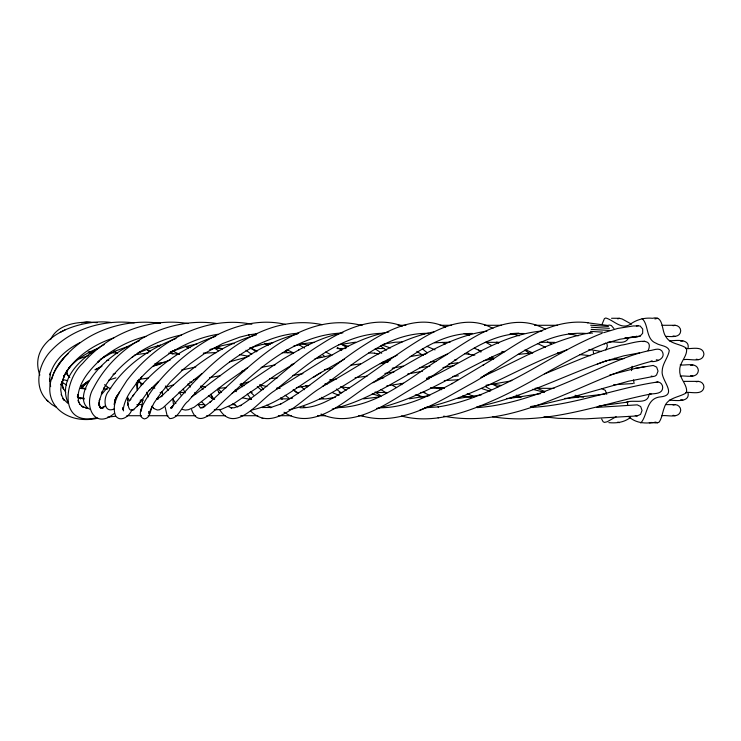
<?xml version="1.0" encoding="UTF-8"?>
<svg xmlns="http://www.w3.org/2000/svg" width="741" height="741" viewBox="0 0 741 741"><rect width="100%" height="100%" fill="white"/><g stroke="black" fill="none" stroke-linecap="round" stroke-linejoin="round"><path stroke-width="1.11" d="M113.79 337.915C96.228 343.592 79.806 353.837 68.496 368.61L69.839 366.999L65.708 372.927L66.903 371.167L67.755 375.224L69.737 377.401M137.363 389.729L137.604 383.014M142.744 399.427L141.438 409.736M114.484 402.465L114.262 404.614L115.494 398.908L114.679 400.844L117.041 395.861L115.985 397.611L119.412 392.072M631.499 370.639L632.119 366.286M648.968 395.027C647.291 405.068 633.092 399.279 626.395 402.261M687.963 348.529C690.445 338.007 675.116 340.684 669.345 340.851M151.646 407.068C150.506 411.274 149.83 418.35 144.347 418.924C137.159 416.775 141.198 407.643 143.754 403.299C152.803 386.959 165.419 372.806 179.405 360.543C207.906 335.756 246.558 315.471 285.276 324.336M601.951 324.539L604.424 318.611L605.795 317.991C613.631 320.14 620.699 329.513 629.535 324.78C636.297 319.612 644.235 317.463 652.636 318.287C663.871 315.129 661.305 330.736 665.788 336.525C669.975 344.259 680.034 343.574 686.425 348.233C688.13 355.958 679.164 362.423 679.747 370.5C679.164 378.577 688.13 385.042 686.425 392.767C679.108 397.565 667.252 397.389 664.362 407.467C662.426 412.255 662.13 417.739 659.194 422.074C656.387 424.084 652.395 421.805 649.301 422.685L653.386 422.518C644.337 423.722 635.445 422.963 628.359 416.405M140.827 411.45L141.688 408.541M50.583 339.591C58.104 322.715 81.232 321.057 97.256 322.705M51.889 379.086C54.176 369.064 60.447 360.376 68.126 353.726M140.577 411.588L141.17 410.153M160.408 323.372C120.95 317.435 76.036 334.404 55.612 369.833C37.096 401.427 65.68 425.658 97.793 418.193M66.903 371.167L63.541 377.132L64.55 375.242L60.957 384.996L61.586 382.93L60.716 389.775L61.66 395.564M127.647 397.232L127.748 400.186L127.785 398.019C127.545 427.483 143.847 394.74 150.377 389.257L149.163 390.581L158.546 381.346M137.029 406.559L141.411 400.075M131.852 409.819C129.823 415.942 120.487 422.981 115.559 415.766C110.687 403.326 120.514 390.702 126.785 380.661C155.304 343.157 203.58 314.527 251.838 324.243M605.869 350.039L607.342 346.13L606.99 344M628.192 338.618C624.135 345.482 614.15 340.351 607.731 342.296M648.106 350.743C655.276 333.987 628.637 344.565 621.736 345.037C595.06 351.938 570.033 363.72 544.533 373.909M137.65 405.457L139.827 402.187M57.446 366.526L61.003 361.284M107.677 387.311L101.498 394.545M66.736 370.963L68.079 369.305L63.513 376.984L64.532 375.085L62.068 382.458L62.726 380.392L62.466 385.088L61.929 382.995L63.541 389.071L62.661 387.098L65.727 392.313M67.366 370.194C75.258 359.709 86.827 352.586 98.951 347.983M62.309 359.82L63.707 358.199M88.086 381.319L81.464 386.135L89.022 380.846L82.066 387.348L88.031 381.18M183.314 369.342L170.504 381.837L161.436 392.36L154.109 402.817L148.774 413.728L148.645 411.477M182.193 370.305L190.085 363.785L205.1 353.142L222.606 343.574L239.843 337.118L249.43 334.71L248.541 334.904L256.979 333.691M133.565 356.115C121.663 365.165 110.854 375.974 103.471 389.081L104.537 387.348L101.415 393.564L102.304 391.683L99.211 401.242L99.702 399.149L98.979 404.327L99.248 402.187L99.757 406.735L98.84 404.827L100.6 408.226L99.47 406.448L100.415 407.569M114.114 413.543C93.866 430.623 83.251 404.466 93.412 388.238C115.763 344.509 167.92 316.12 216.817 323.511M201.978 373.566L187.769 384.718L188.89 383.755L163.029 407.754L159.482 409.754L157.305 410.005L153.702 408.467L151.97 406.272L153.702 408.467M105.685 406.179L101.619 407.976M130.925 399.316L129.101 401.057L133.778 394.629L132.62 396.185C153.248 368.379 182.786 347.01 215.724 336.34M132.194 357.227L140.494 351.503L139.058 352.355C152.09 344.269 166.355 338.007 181.443 335.015M111.548 322.557C82.418 318.019 26.083 336.525 39.829 375.131M617.799 318.926L619.235 318.287L622.079 318.954L631.554 324.178M247.624 367.675L226.635 382.282L194.105 407.244L188.39 409.717L185.296 410.088L182.388 409.43M313.434 377.382L321.288 372.38C298.558 385.153 278.236 404.429 252.162 409.912M100.044 359.413L114.66 351.262L128.063 346.399M191.493 397.037C224.856 373.158 256.506 344 297.493 334.024M587.678 333.598C541.94 329.393 506.464 364.998 468.775 385.088C436.606 402.9 399.723 427.011 361.349 415.738M491.385 371.158L483.836 375.78L484.558 375.344M102.008 407.661L104.527 406.133M232.183 393.193L283.145 358.996L299.188 349.724M320.946 372.593L344.333 359.181M294.038 363.683L276.504 374.464L233.119 404.104L220.985 409.504L214.269 409.847M322.455 386.469C358.977 367.147 392.711 339.804 434.133 331.829M616.151 416.711L607.148 421.786L604.461 422.407L603.109 421.74L601.664 419.082M630.619 417.331C624.283 422.426 616.623 423.361 608.833 422.639M276.921 389.108L320.788 361.756C341.888 348.844 364.127 336.321 388.793 332.014M298.697 349.984C312.572 342.342 327.346 335.895 342.944 332.792M102.017 366.1L94.978 369.833L101.063 366.786M114.271 408.912C102.99 413.997 103.231 396.796 108.705 391.165C123.793 366.239 149.117 348.631 176.071 338.498M65.152 329.791L60.058 332.422M104.305 344.509C84.715 355.189 57.335 377.252 67.783 402.168M79.62 342.796C66.514 349.502 53.824 360.07 50.082 374.909L50.379 372.769L49.573 381.115L49.508 378.957L50.647 386.635M372.945 382.736C409.736 364.878 443.451 337.924 484.762 331.468M426.751 379.142C464.533 362.238 499.573 334.599 542.014 331.023M201.895 407.698L203.136 407.541L200.626 407.865L204.803 406.327L203.655 406.994L210.852 401.465L209.823 402.363C250.643 365.48 300.364 309.97 361.358 325.345M447.221 354.05C408.356 371.176 374.168 399.399 332.246 409.078M480.881 377.364C517.144 361.654 551.387 339.332 590.92 332.7M139.271 340.823C120.246 349.178 102.341 361.571 90.597 378.975C84.752 387.173 78.342 402.632 89.615 409.208M170.347 352.179L184.463 346.871L197.041 343.852M397.13 355.226C360.135 371.241 329.078 401.344 289.009 409.745M137.15 353.383L151.145 347.742L160.621 345.037M79.13 358.848L88.429 355.513M504.732 351.382C461.439 369.064 422.815 398.463 376.53 408.448M419.656 410.245L427.89 406.865M153.433 365.989L170.384 359.922M156.749 399.297L162.233 395.713L160.936 396.787C188.214 370.268 218.966 345.195 256.303 334.913M602.155 333.255C570.116 345.732 541.532 365.285 510.938 380.744L511.846 380.272C488.43 392.008 464.107 402.947 438.005 406.929L438.496 406.874L424.704 407.809M597.376 364.026L607.435 360.422C563.771 375.53 522.405 397.704 476.815 406.837M209.759 349.585L221.716 345.732L233.258 343.305M567.032 349.771C518.746 366.814 475.444 397.102 424.825 407.726M173.589 384.866L165.187 387.376M113.03 374.251L115.198 373.51M603.702 332.7L617.614 328.467L633.351 325.947L640.122 325.984L642.716 329.032L642.66 333.283L639.983 336.247L624.969 338.053L639.983 336.247L619.698 339.267L604.23 343.787L605.768 343.222C567.55 358.116 533.798 382.087 496.507 398.982C467.089 412.144 433.893 424.612 401.418 416.016M153.396 366.054L160.602 364.044M634.074 383.495L633.536 379.92M249.652 348.066L261.749 344.593L273.096 342.666M108.825 380.096L115.883 377.845M229.608 361.849L247.022 357.06M81.371 322.854L86.632 322.02L91.199 322.409M605.888 360.978L623.811 355.828L639.603 352.855M293.631 346.14L303.514 343.704L313.934 342.314M240.001 384.486L248.318 382.004M609.723 375.029L635.528 368.351L653.229 365.443L656.646 367.128L658.027 371.074L656.545 374.983L654.951 376.15L628.701 381.18L569.894 397.75L541.551 404.595L530.408 406.605M314.99 358.792L332.005 355.087M145.875 336.414C130.36 340.202 115.92 347.733 103.258 357.384L104.796 356.264L97.831 362.164L99.257 360.821C89.179 370.454 79.046 382.337 77.907 396.843L77.805 394.684L78.685 402.502L78.138 400.418L80.093 404.577M387.96 361.654L380.226 363.655L387.895 361.775M640.78 423.009C647.949 415.034 645.809 397.917 660.963 396.833C678.052 394.86 660.805 380.216 662.185 371.148C662.315 363.609 668.095 357.764 669.308 350.539C667.567 345.399 659.999 345.899 656.035 343.213C645.494 339.23 649.005 324.771 642.114 318.593M428.418 377.03L432.772 375.937M523.859 333.533C481.882 332.459 448.805 368.184 414.441 387.154C387.126 403.076 353.948 429.215 321.029 414.024M181.425 370.12L195.791 366.943M654.914 318.954L657.749 318.287M335.349 397.361L325.929 398.88L319.788 399.001M429.252 395.648L409.44 398.788M110.668 388.451L108.686 387.923L104.527 384.709M426.686 378.179L431.123 377.206M493.562 358.709L483.91 360.682M338.6 344.75L355.634 342.157M309.747 385.431L296.372 387.608M642.919 341.601L644.781 341.203M241.455 371.343L244.66 370.667M382.337 362.312L388.96 360.923M137.307 382.893L139.151 382.504M291.194 364.535L293.288 364.1M383.875 344.037L395.518 342.194L402.094 341.971M636.389 325.92L638.26 325.54M656.035 382.337C659.434 380.874 662.862 384.171 662.695 387.58C662.51 394.471 653.886 393.341 649.264 394.258L651.089 393.934C598.821 404.345 546.617 425.612 492.487 416.748M543.977 416.84L558.186 418.332L585.427 418.878L637.103 415.942L640.567 414.376L642.039 410.477L640.669 406.531L637.251 404.845L596.737 407.402M443.683 416.146C518.45 430.521 583.037 378.614 652.358 361.117L650.533 361.432C656.637 362.571 666.881 358.051 661.741 350.789C658.351 347.242 653.256 350.53 649.135 350.66C640.576 352.457 632.258 355.161 624.089 358.246C576.063 376.873 529.602 403.817 477.241 407.624M680.173 376.058C685.786 375.27 697.392 379.244 698.374 370.5C697.392 361.756 685.786 365.73 680.173 364.942M331.227 380.05L336.571 378.984M680.72 341.277L682.841 340.851M481.465 394.796L457.632 398.575M690.705 365.378L692.826 364.942M669.345 400.149C675.116 400.316 690.445 402.993 687.963 392.471M261.147 367.369L275.05 364.98M673.041 325.707C676.561 324.252 680.729 327.031 680.729 330.838C680.238 338.239 670.855 336.395 665.927 336.386M696.271 381.791C699.791 380.337 703.969 383.116 703.95 386.922C702.95 395.759 691.177 391.646 685.536 392.48M673.041 405.031C676.561 403.567 680.738 406.355 680.729 410.162C679.664 419.1 667.715 414.793 662 415.71M217.826 334.302C202.302 336.729 187.584 342.851 174.033 350.66L175.284 349.909C162.427 357.699 150.636 367.221 140.494 378.327L141.707 377.012C133.908 386.552 124.775 396.861 123.256 409.578L122.997 407.43L123.534 410.875L123.043 408.791L123.423 409.532M392.193 368.231L403.16 366.1M684.23 359.626C690.149 358.468 702.746 363.377 703.95 354.078C702.95 345.241 691.177 349.354 685.536 348.52M220.549 375.659L209.546 377.632M132.259 410.088L134.028 409.764M509.752 381.152L485.985 385.292M407.717 373.983L422.49 371.232M292.649 398.065L288.314 398.871L280.496 398.853M635.528 368.351L645.578 366.499M324.401 369.666L331.996 368.268M148.191 378.021L138.613 379.475M96.691 417.72C58.372 426.816 63.735 380.605 82.584 363.488C108.075 333.83 149.126 317.129 188.029 323.539M540.448 393.675L510.003 398.334M134.89 354.735L148.117 353.04M292.825 375.437L302.912 373.659M442.951 367.555L454.326 365.563M378.734 397.028L363.562 398.853M410.162 356.541L425.899 353.976M384.875 373.445L393.98 371.954M419.869 367.795L429.928 366.202M386.793 385.904L403.437 383.264M154.915 363.59L164.558 362.34M378.03 378.707L383.745 377.817M657.906 381.958C615.206 388.099 574.59 405.262 531.214 407.393M350.623 365.257L360.478 363.859M366.999 376.187L355.115 377.697M628.173 402.03L598.867 406.022M518.079 354.393L532.788 352.92M605.24 394.055L569.968 398.084M609.083 360.098L624.32 358.533M448.824 363.877L457.716 362.803M438.079 417.813L438.57 417.757M107.575 417.137L115.42 416.247M269.743 378.67L277.625 377.79M452.779 376.419L458.41 375.844M193.494 379.605L196.736 379.272M298.697 333.228C283.516 333.969 268.964 339.174 255.413 345.769L256.191 345.334C230.006 358.996 207.248 378.568 188.251 401.066C181.721 405.67 178.813 418.813 169.754 418.582L167.114 415.645L165.123 406.92M218.215 388.377L226.551 387.626M434.522 342.777L450.083 342.175M430.734 361.877L436.393 361.423M454.502 359.969L456.771 359.783M329.671 379.846L332.922 379.596M613.594 384.764L632.897 383.542M539.781 342.222L554.824 342.388M426.825 378.947L429.132 378.799M483.919 331.523L486.865 331.338M518.895 333.135L510.086 333.682L511.105 333.626M340.017 333.135C294.325 335.83 258.201 368.861 226.44 398.649C217.928 405.929 199.348 432.022 191.558 409.532M444.267 380.559L457.827 379.79M564.762 398.426L569.245 398.223M106.482 360.404L108.779 360.302M506.464 398.501L511.021 398.288M384.903 361.895L388.34 361.738M203.303 353.133L216.52 352.577M485.17 342.361L498.749 342.351M102.545 407.782L101.063 407.837L103.036 408.356L99.627 407.133M251.495 398.899L248.087 398.991L242.715 397.871M170.754 407.782L172.116 407.782L170.634 408.05L173.042 405.781L171.903 407.068C208.147 363.34 260.239 311.757 322.242 324.688M554.055 388.395L535.113 388.265M300.031 407.772C319.297 408.365 335.83 396.222 351.475 386.533C369.981 374.149 387.784 360.737 406.3 348.363C431.04 332.163 463.32 311.776 492.941 328.495M619.235 318.287L611.547 318.278M359.774 325.29L362.154 325.29M398.056 325.29L405.883 325.29M440.173 325.29L451.565 325.29M484.494 325.29L501.527 325.29M534.53 325.29L557.538 325.29M662 325.29L675.171 325.29M214.084 348.52L222.059 348.52M249.782 348.52L252.097 348.52M336.988 348.52L345.982 348.52M377.651 348.52L384.431 348.52M93.533 351.956L88.216 351.882M684.23 381.374L698.402 381.374M104.222 389.044L107.64 389.044M160.121 392.48L162.316 392.48M179.072 392.48L184.833 392.48M218.641 392.48L220.92 392.48M249.782 392.48L252.097 392.48M339.239 392.48L342.611 392.48M375.391 392.48L386.691 392.48M420.379 392.48L424.852 392.48M136.937 404.614L142.522 404.614M197.838 404.614L204.618 404.614M231.729 404.614L235.101 404.614M665.927 404.614L675.171 404.614M126.85 415.71L141.364 415.71M148.107 415.71L167.957 415.71M175.376 415.71L195.68 415.71M206.656 415.71L225.116 415.71M240.714 415.71L257.785 415.71M278.329 415.71L291.25 415.71M317.528 415.71L325.28 415.71M358.69 415.71L363.025 415.71M140.179 400.149L143.291 400.159M282.284 352.67L293.584 352.809M156.62 398.936L158.333 398.982M388.099 360.07L390.35 360.145M428.594 333.339C385.987 332.542 352.836 365.183 320.149 388.173C301.096 399.445 273.383 433.698 250.615 411.014M86.049 388.905L80.102 388.414M379.466 407.791C406.494 407.819 429.317 395.611 452.529 383.356L452.001 383.671L483.817 364.665L483.095 365.109C515.356 346.223 548.034 317.648 587.993 322.724M557.482 352.846L560.835 352.985M87.401 407.707L85.224 407.606L87.243 408.282L81.417 406.124L83.261 407.17L79.296 403.836M368.759 352.901L374.492 353.161M349.576 387.941L340.888 386.876M383.634 333.255C340.573 333.709 306.478 365.341 274.67 390.683C260.304 399.14 235.23 435.365 219.438 409.328M591.151 329.402L609.695 330.458M591.216 327.244L609.408 328.319M590.457 331.375L602.628 332.144M337.053 407.643C378.651 407.031 411.412 375.965 445.258 355.504C474.008 336.822 510.317 309.432 545.459 329.282M590.642 325.206L608.435 326.475M589.234 332.839L592.578 333.107M574.766 397.232L578.137 397.509M134.204 322.891C104.889 319.251 73.127 328.124 52.222 349.576C38.523 362.692 32.345 387.756 48.415 401.585M111.085 352.623L117.652 353.235M464.783 353.716L474.833 355.171M78.592 397.658L84.122 398.213M472.536 333.478C434.708 332.968 404.994 362.08 374.955 381.263C349.076 396.009 315.694 433.235 284.007 412.228M590.42 355.68L579.647 354.569M276.801 387.997L280.135 388.367M84.279 399.019L78.759 397.815L80.649 398.834L77.49 396.88M168.744 353.105L179.405 354.393M601.266 351.466L588.873 349.465M513.652 396.704L520.543 397.546M80.75 385.996L81.427 387.441L84.715 388.479M587.446 322.78L607.601 325.447L609.472 325.058L611.325 325.503L613.928 328.55M471.443 397.408L462.699 395.99M262.055 418.341L262.898 418.452M263.111 407.578L262.268 407.467L271.187 407.494L270.446 407.615L280.82 403.984L280.181 404.327C311.276 387.163 336.868 361.812 367.119 343.305C389.683 329.032 419.1 314.101 445.536 327.189M137.817 380.837L139.854 381.124L137.669 380.735M213.519 398.815L214.723 398.991L211.463 397.898L212.648 398.584M239.408 354.569L249.041 356.393M492.802 384.181L501.537 385.561M88.707 352.762L90.921 353.133M374.492 353.188L378.873 353.929M67.7 380.689L62.577 379.512M151.729 387.599L154.841 388.201M673.041 335.969L675.171 336.386M673.041 415.293L675.171 415.71M231.989 343.315L234.184 343.741M696.271 359.209L698.402 359.626M266.019 343.472L270.252 344.324M690.705 375.622L692.826 376.058M680.72 399.723L682.841 400.149M318.556 356.56L321.751 357.208M424.287 397.056L415.256 394.916M583.612 397.176L575.081 395.305M544.57 392.369L532.659 389.284M568.773 333.663L578.286 335.793M77.786 397.352L79.611 397.76M654.914 422.046L657.749 422.713M636.26 336.182L638.121 336.636M656.322 359.755L658.184 360.2M635.25 415.497L637.103 415.942M489.366 358.033L493.673 359.079M201.478 386.144L205.526 387.126M260.517 385.033L266.908 386.598M651.228 376.095L653.08 376.548M601.933 388.692L605.351 390.377L606.731 394.323M325.058 383.588L327.142 384.107M619.235 422.713L617.799 422.074M302.171 343.704L308.423 345.297M420.814 333.672L423.926 334.497M490.116 391.285L481.409 388.423M381.004 396.555L372.232 393.823M341.471 344.389L348.335 346.362M464.144 333.524L469.646 335.154M382.06 345.01L390.424 347.992M189.696 381.902L191.836 382.56M185.37 346.084L190.493 347.659M65.199 373.751L67.209 374.372M157.638 345.325L159.704 345.973M512.207 333.589L519.172 335.803M516.338 395.148L521.599 396.991M216.363 346.844L222.513 349.039M303.301 406.513L305.357 407.254M82.733 388.191L81.427 387.441M544.82 391.507L536.864 388.284M436.653 387.802L441.692 389.692M474.175 396.741L467.182 393.601M332.792 392.85L339.1 395.324M339.295 406.466L341.231 407.235M474.24 348.14L480.992 351.225M402.261 326.17C374.001 314.851 343.778 329.495 320.168 344.843C291.454 362.414 268.381 387.589 240.177 405.772L241.084 405.271L234.156 407.791L230.738 407.735L231.803 407.985L228.348 406.531M66.616 384.968L61.633 382.161M426.825 346.334L435.06 349.882M526.064 350.011L532.27 352.725M137.27 381.42L143.05 383.977M614.632 358.227L617.605 359.542M251.245 348.39L257.247 351.077M266.612 405.234L271.641 407.504M286.823 349.733L293.464 352.846M172.301 350.771L179.183 354.263M537.429 343.472L545.432 347.279M547.395 341.897L551.471 343.917M423.055 392.119L429.789 395.509M492.922 384.431L497.915 386.959M237.805 406.957L232.794 403.586M325.716 352.012L330.467 354.476M417.155 394.823L421.231 396.963M392.582 385.459L396.565 387.562M147.255 349.882L150.228 351.466M442.257 342.388L445.248 344.019M298.651 344.519L304.57 348.122M486.439 342.648L491.45 345.426M491.663 356.949L493.608 358.042M485.336 386.543L490.95 389.729M56.39 407.3L51.731 404.447L46.776 400.159M264.407 343.315L268.223 345.501M341.397 344.139L346.13 347.149M501.889 351.419L503.75 352.503M293.065 389.905L298.317 393.045M211.88 398.102L208.388 395.638M114.16 351.114L117.059 352.938M67.764 403.289L62.79 398.482L64.087 400.214L61.179 394.564M496.794 342.046L498.628 343.222M337.303 347.436L341.74 350.326M529.982 353.79L524.721 350.085M380.92 389.507L386.682 393.286M416.812 351.345L423.139 355.523M375.094 391.998L380.42 395.574M186.751 346.732L188.436 347.862M321.418 397.324L323.243 398.565M375.187 348.835L381.717 353.3M250.245 347.668L256.293 351.845M380.402 345.982L386.394 350.178M289.333 398.463L285.174 395.268M346.084 390.433L340.962 386.654M245.929 350.234L251.727 354.448M214.64 348.038L218.345 350.734M170.347 351.818L173.098 353.865M285.359 350.873L287.823 352.753M400.316 383.421L401.918 384.681M322.492 354.698L325.012 356.727M341.129 392.989L336.433 389.016M422.361 348.844L427.353 352.901M478.39 349.993L480.928 352.105M147.996 350.4L149.663 351.79M305.848 385.515L307.459 386.867M467.812 352.901L469.424 354.263M205.442 405.531L201.543 401.715M257.275 386.561L261.629 390.359M253.635 395.138L250.319 391.97M200.311 407.846L198.18 404.373M186.417 346.668L187.992 348.177M304.347 389.729L301.402 386.617M280.663 397.861L282.126 399.334M241.649 383.412L243.984 385.755M77.314 396.491L78.426 397.667M67.802 375.326L69.635 377.317M293.603 389.488L296.344 392.619M218.41 388.849L221.383 392.313M251.329 399.343L247.244 394.008M170.745 352.299L172.208 354.031M259.665 384.69L263.527 389.627M187.982 383.968L190.344 387.108M194.513 392.721L195.735 394.388M200.579 386.08L203.034 389.442M175.876 403.512L173.246 399.556M235.147 389.923L236.351 391.665M240.668 384.005L242.427 386.737M165.4 385.987L168.151 390.516M179.35 392.128L181.313 395.574M213.695 399.445L210.777 394.231L213.278 398.714M217.678 390.062L219.123 392.943M183.296 388.979L185.065 392.971M146.616 392.239L148.32 396.963M158.083 397.278L158.379 398.186M161.964 391.748L162.825 394.842M140.401 382.291L141.207 385.366M136.279 382.865L137.298 389.868M627.368 402.53L627.72 404.66M593.263 351.447L593.606 353.577M173.477 404.549L172.709 398.612M127.628 404.901L127.619 402.835L127.628 404.901M444.461 387.997L430.688 387.793L444.452 387.997M139.271 381.819L137.27 381.17L139.289 381.81"/></g></svg>
